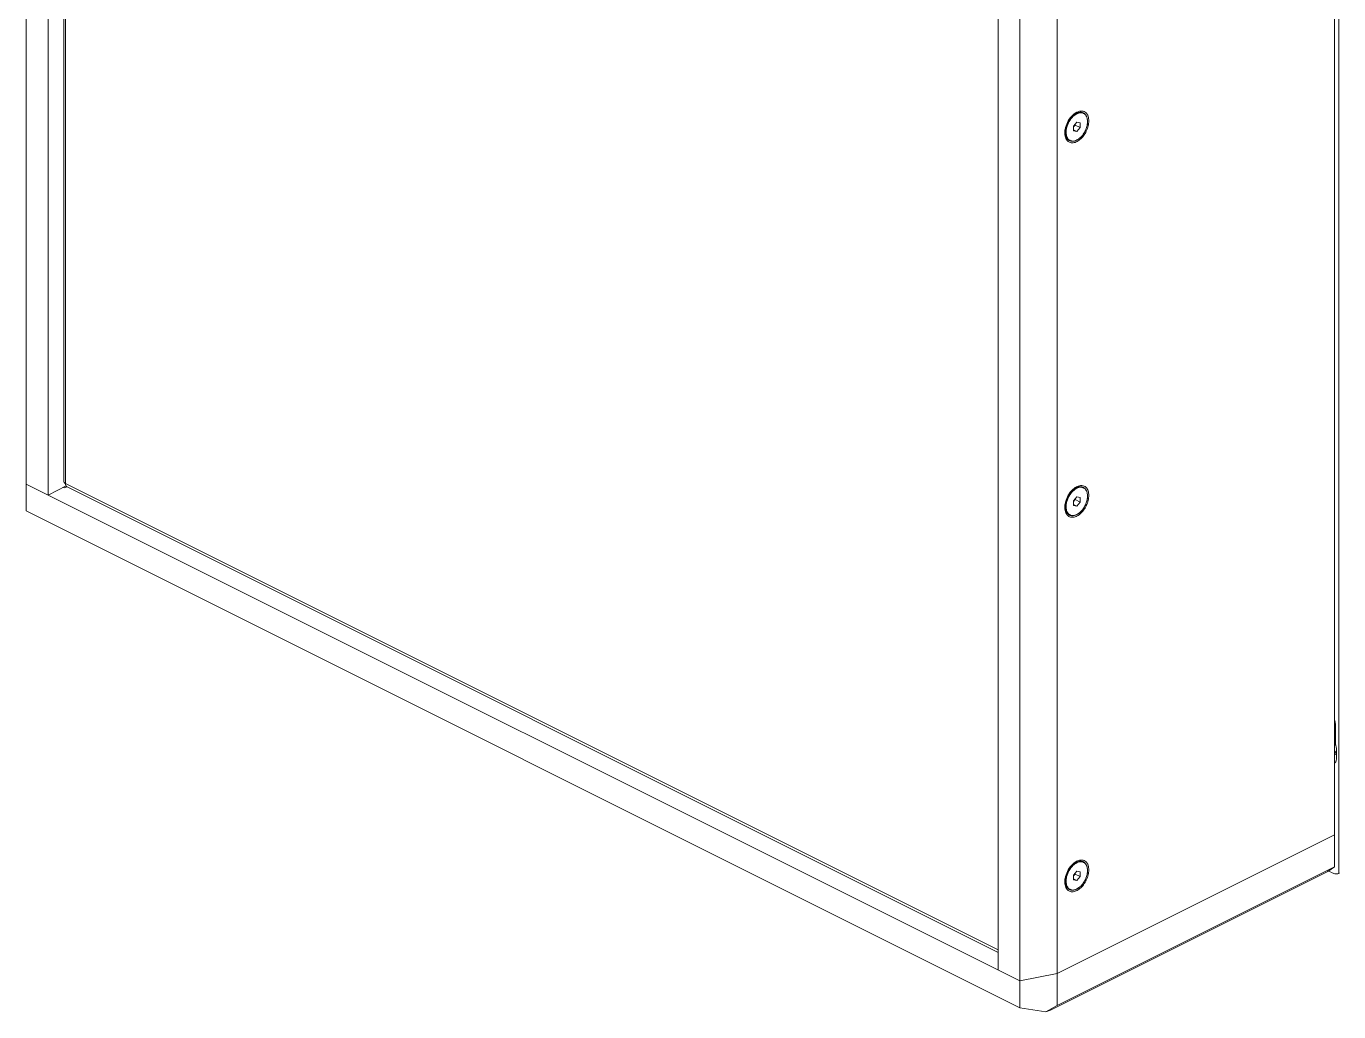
# Model space of a CAD drawing. Header units: millimetres. Extents: x 0 to 9253, y 0 to 2730.
# Drawn here: x 1594.2 to 2019.2, y 1715.2 to 2034.2 of the extents above; entities that cross this region are included whole.
import ezdxf

# ---------------------------------------------------------------- set-up
doc = ezdxf.new("R2010")
doc.units = ezdxf.units.MM
doc.layers.get('0').update_dxf_attribs({"lineweight": 13})

msp = doc.modelspace()

# ---------------------------------------------------------------- linework, layer by layer
for p, q in [((1594.2, 1877.32), (1594.2, 2305.14)), ((1601.27, 1882.44), (1601.27, 2301.61)), ((1606.35, 2299.11), (1606.35, 1886.88)), ((1606.93, 2298.4), (1606.93, 1886.17)), ((2019.17, 1759.94), (2019.17, 2204.21)), ((2017.76, 1762.1), (2017.76, 2191.65)), ((1908.87, 1728.65), (1908.87, 2147.81)), ((1927.96, 1717.2), (1927.96, 2146.75)), ((1915.94, 1716.45), (1915.94, 2144.27)), ((1936.52, 2006.14), (1936.46, 2006.17)), ((1933.47, 2005.59), (1932.68, 2005)), ((1932.83, 2005.11), (1932.82, 2005.12)), ((1934.36, 2003.14), (1933.3, 2001.86)), ((1933.3, 2001.63), (1933.79, 2002.23)), ((1933.3, 2001.86), (1933.3, 2000.36)), ((1933.79, 2002.23), (1933.79, 2002.45)), ((1935.42, 2001.42), (1933.79, 2002.23)), ((1935.42, 2002.92), (1934.36, 2003.14)), ((1935.42, 2001.42), (1935.42, 2002.92)), ((1930.66, 1999.97), (1930.66, 2001.24)), ((1934.36, 2000.14), (1933.3, 2000.67)), ((1933.3, 2000.36), (1934.36, 2000.14)), ((1934.36, 2000.14), (1935.42, 2001.42)), ((1932.05, 1997.2), (1931.99, 1997.23)), ((1915.94, 1725.12), (1594.2, 1885.98)), ((1607.14, 1885.38), (1601.27, 1882.45)), ((1606.58, 1884.74), (1606.22, 1884.92)), ((1607.41, 1885.16), (1606.58, 1884.74)), ((1606.93, 1886.17), (1908.87, 1735.2)), ((1607.45, 1885.09), (1908.87, 1734.38)), ((1933.47, 1884.35), (1932.68, 1883.75)), ((1932.83, 1883.87), (1932.82, 1883.87)), ((1936.52, 1884.9), (1936.46, 1884.93)), ((1930.66, 1878.73), (1930.66, 1879.99)), ((1934.36, 1881.89), (1933.3, 1880.61)), ((1933.3, 1880.39), (1933.79, 1880.99)), ((1933.3, 1880.61), (1933.3, 1879.11)), ((1934.36, 1878.89), (1933.3, 1879.42)), ((1933.3, 1879.11), (1934.36, 1878.89)), ((1933.79, 1880.99), (1933.79, 1881.21)), ((1935.42, 1880.17), (1933.79, 1880.99)), ((1935.42, 1881.67), (1934.36, 1881.89)), ((1934.36, 1878.89), (1935.42, 1880.17)), ((1935.42, 1880.17), (1935.42, 1881.67)), ((1594.2, 1877.32), (1915.94, 1716.45)), ((1932.05, 1875.96), (1931.99, 1875.99)), ((2018.11, 1807.97), (2018.11, 1801.89)), ((2017.76, 1805.48), (2018.11, 1805.66)), ((2018.47, 1800), (2018.47, 1797.4)), ((1927.96, 1727.59), (2017.76, 1772.49)), ((1936.52, 1763.66), (1936.46, 1763.69)), ((1925.84, 1715.66), (2015.64, 1760.56)), ((1927.96, 1717.2), (2017.76, 1762.1)), ((1933.47, 1763.11), (1932.68, 1762.51)), ((1932.83, 1762.62), (1932.82, 1762.63)), ((1934.36, 1760.65), (1933.3, 1759.37)), ((1933.3, 1759.15), (1933.79, 1759.74)), ((1933.79, 1759.74), (1933.79, 1759.97)), ((1935.42, 1758.93), (1933.79, 1759.74)), ((1935.42, 1760.43), (1934.36, 1760.65)), ((1935.42, 1758.93), (1935.42, 1760.43)), ((2017.76, 1762.1), (2015.64, 1760.56)), ((2015.86, 1760.73), (2017.05, 1760.13)), ((2019.4, 1760.05), (2019.17, 1759.94)), ((1930.66, 1757.48), (1930.66, 1758.75)), ((1933.3, 1759.37), (1933.3, 1757.87)), ((1934.36, 1757.65), (1933.3, 1758.18)), ((1933.3, 1757.87), (1934.36, 1757.65)), ((1934.36, 1757.65), (1935.42, 1758.93)), ((1932.05, 1754.71), (1931.99, 1754.74)), ((1915.94, 1725.12), (1927.96, 1727.59)), ((1924.35, 1715.16), (1927.96, 1717.2)), ((1924.35, 1715.16), (1915.94, 1716.45)), ((1925.84, 1715.66), (1924.35, 1715.16))]:
    msp.add_line(p, q)
for centre, radius, start, end in [((1937.2, 2001.09), 6.03, 126.8957, 129.5861), ((1935.68, 2004.47), 1.88, 63.4332, 65.4473), ((1932.46, 2004.41), 0.793, 63.4444, 68.8694), ((1933.49, 2003.38), 1.96, 104.4488, 110.8765), ((1937.36, 2000.58), 6.31, 131.9554, 135.2189), ((1937.5, 2000.46), 6.3, 132.662, 136.0586), ((1937.56, 2000.66), 6.59, 129.601, 133.4368), ((1937.02, 2000.95), 5.82, 128.4878, 131.9336), ((1937.16, 2000.82), 5.8, 129.0563, 132.6428), ((1936.8, 2001.22), 5.46, 127.2446, 128.4524), ((1936.86, 2001.19), 5.47, 127.5603, 128.4526), ((1932.51, 2001.3), 2.03, 195.6978, 199.0326), ((1931.03, 2001.84), 1.12, 246.3711, 250.9106), ((1931.26, 2001.6), 1.01, 228.1178, 233.5972), ((1932.31, 2001.23), 1.81, 199.0022, 204.3621), ((1935.88, 1999.93), 5.19, 179.9952, 181.2741), ((1935.98, 1999.9), 5.23, 179.9983, 180.9213), ((1936.01, 1999.9), 5.12, 179.9984, 180.8966), ((1932.92, 1999.03), 2.03, 226.6067, 227.2663), ((1932.88, 1998.98), 1.97, 227.2361, 232.7278), ((1932.86, 1998.95), 1.92, 232.7351, 234.9496), ((1932.84, 1998.93), 1.9, 234.9479, 239.3027), ((1932.83, 1998.91), 1.88, 239.3074, 243.4307), ((1932.89, 1998.88), 1.88, 241.3639, 243.4327), ((1607.79, 1885.76), 0.756, 234.4694, 243.4376), ((1932.46, 1883.17), 0.793, 63.4444, 68.8694), ((1933.49, 1882.14), 1.96, 104.4488, 110.8765), ((1937.36, 1879.33), 6.31, 131.9554, 135.2189), ((1937.5, 1879.21), 6.3, 132.662, 136.0586), ((1937.56, 1879.42), 6.59, 129.601, 133.4368), ((1937.02, 1879.7), 5.82, 128.4878, 131.9336), ((1937.16, 1879.58), 5.8, 129.0563, 132.6428), ((1937.2, 1879.85), 6.03, 126.8957, 129.5861), ((1936.8, 1879.98), 5.46, 127.2446, 128.4524), ((1936.86, 1879.94), 5.47, 127.5603, 128.4526), ((1935.68, 1883.22), 1.88, 63.4332, 65.4473), ((1932.51, 1880.06), 2.03, 195.6978, 199.0326), ((1931.03, 1880.6), 1.12, 246.3711, 250.9106), ((1931.26, 1880.36), 1.01, 228.1178, 233.5972), ((1932.31, 1879.99), 1.81, 199.0022, 204.3621), ((1935.88, 1878.69), 5.19, 179.9952, 181.2741), ((1935.98, 1878.66), 5.23, 179.9983, 180.9213), ((1936.01, 1878.66), 5.12, 179.9984, 180.8966), ((1932.92, 1877.78), 2.03, 226.6067, 227.2663), ((1932.88, 1877.74), 1.97, 227.2361, 232.7278), ((1932.86, 1877.7), 1.92, 232.7351, 234.9496), ((1932.84, 1877.68), 1.9, 234.9479, 239.3027), ((1932.83, 1877.67), 1.88, 239.3074, 243.4307), ((1932.89, 1877.64), 1.88, 241.3639, 243.4327), ((2014.14, 1800.1), 4.35, 26.1302, 33.7877), ((2014.11, 1800.08), 4.39, 24.1305, 26.158), ((2017.8, 1799.7), 1.2, 296.5675, 303.5031), ((1935.68, 1761.98), 1.88, 63.4332, 65.4473), ((1932.46, 1761.92), 0.793, 63.4444, 68.8694), ((1933.49, 1760.89), 1.96, 104.4488, 110.8765), ((1937.36, 1758.09), 6.31, 131.9554, 135.2189), ((1937.5, 1757.97), 6.3, 132.662, 136.0586), ((1937.56, 1758.18), 6.59, 129.601, 133.4368), ((1937.02, 1758.46), 5.82, 128.4878, 131.9336), ((1937.16, 1758.34), 5.8, 129.0563, 132.6428), ((1937.2, 1758.6), 6.03, 126.8957, 129.5861), ((1936.8, 1758.74), 5.46, 127.2446, 128.4524), ((1936.86, 1758.7), 5.47, 127.5603, 128.4526), ((1932.51, 1758.81), 2.03, 195.6978, 199.0326), ((1931.03, 1759.36), 1.12, 246.3711, 250.9106), ((1931.26, 1759.11), 1.01, 228.1178, 233.5972), ((1932.31, 1758.74), 1.81, 199.0022, 204.3621), ((1935.88, 1757.45), 5.19, 179.9952, 181.2741), ((1935.98, 1757.42), 5.23, 179.9983, 180.9213), ((1936.01, 1757.42), 5.12, 179.9984, 180.8966), ((1932.92, 1756.54), 2.03, 226.6067, 227.2663), ((1932.88, 1756.5), 1.97, 227.2361, 232.7278), ((1932.86, 1756.46), 1.92, 232.7351, 234.9496), ((1932.84, 1756.44), 1.9, 234.9479, 239.3027), ((1932.83, 1756.42), 1.88, 239.3074, 243.4307), ((1932.89, 1756.39), 1.88, 241.3639, 243.4327)]:
    msp.add_arc(centre, radius, start, end)
for points, knots in [([(1933.47, 2005.59), (1933.55, 2005.65), (1933.82, 2005.84), (1934.12, 2006.01), (1934.35, 2006.12)], [0, 0, 0, 0, 0.260421, 1, 1, 1, 1]), ([(1933.49, 2005.57), (1933.74, 2005.76), (1934.12, 2006), (1934.66, 2006.23), (1935.05, 2006.33), (1935.43, 2006.38), (1935.8, 2006.38), (1936.14, 2006.31), (1936.36, 2006.23), (1936.46, 2006.17)], [0, 0, 0, 0, 0.289507, 0.423185, 0.549474, 0.668985, 0.782806, 0.892493, 1, 1, 1, 1]), ([(1933.51, 2005.33), (1933.58, 2005.38), (1933.84, 2005.59), (1934.13, 2005.77), (1934.36, 2005.88)], [0, 0, 0, 0, 0.260379, 1, 1, 1, 1]), ([(1933.53, 2005.52), (1933.61, 2005.59), (1933.94, 2005.82), (1934.29, 2006.02), (1934.56, 2006.13)], [0, 0, 0, 0, 0.263033, 1, 1, 1, 1]), ([(1934.36, 2006.4), (1934.29, 2006.37), (1934.02, 2006.22), (1933.76, 2006.05), (1933.58, 2005.91)], [0, 0, 0, 0, 0.241519, 1, 1, 1, 1]), ([(1934.35, 2006.12), (1934.54, 2006.2), (1934.9, 2006.32), (1935.46, 2006.4), (1935.99, 2006.36), (1936.31, 2006.25), (1936.46, 2006.17)], [0, 0, 0, 0, 0.273934, 0.528563, 0.768341, 1, 1, 1, 1]), ([(1937.34, 2006.19), (1937.16, 2006.36), (1936.74, 2006.64), (1935.98, 2006.82), (1935.16, 2006.74), (1934.62, 2006.53), (1934.36, 2006.4)], [0, 0, 0, 0, 0.231559, 0.465604, 0.718399, 1, 1, 1, 1]), ([(1934.36, 2005.88), (1934.57, 2005.99), (1935, 2006.16), (1935.57, 2006.24), (1935.99, 2006.2), (1936.28, 2006.14), (1936.56, 2006.02), (1936.81, 2005.87), (1937.04, 2005.67), (1937.25, 2005.44), (1937.42, 2005.16), (1937.57, 2004.86), (1937.68, 2004.52), (1937.79, 2004.03), (1937.82, 2003.64), (1937.82, 2003.37)], [0, 0, 0, 0, 0.134719, 0.256833, 0.314289, 0.370105, 0.425076, 0.480069, 0.535949, 0.593509, 0.653413, 0.716168, 0.782105, 0.851412, 1, 1, 1, 1]), ([(1934.56, 2006.13), (1934.73, 2006.19), (1935.06, 2006.3), (1935.56, 2006.37), (1936.03, 2006.33), (1936.33, 2006.24), (1936.46, 2006.17)], [0, 0, 0, 0, 0.274184, 0.529188, 0.769053, 1, 1, 1, 1]), ([(1936.52, 2006.14), (1936.63, 2006.09), (1936.83, 2005.97), (1937.1, 2005.73), (1937.33, 2005.44), (1937.52, 2005.1), (1937.67, 2004.72), (1937.81, 2004.16), (1937.85, 2003.71), (1937.85, 2003.4)], [0, 0, 0, 0, 0.109295, 0.220481, 0.335288, 0.455152, 0.581136, 0.713876, 1, 1, 1, 1]), ([(1938.25, 2003.58), (1938.25, 2004.09), (1938.13, 2005.04), (1937.65, 2005.89), (1937.34, 2006.19)], [0, 0, 0, 0, 0.543215, 1, 1, 1, 1]), ([(1930.66, 1999.97), (1930.66, 2000.22), (1930.7, 2000.74), (1930.85, 2001.53), (1931.1, 2002.32), (1931.44, 2003.09), (1931.86, 2003.83), (1932.34, 2004.5), (1932.88, 2005.1), (1933.27, 2005.44), (1933.47, 2005.59)], [0, 0, 0, 0, 0.117253, 0.240988, 0.369311, 0.5, 0.630689, 0.759011, 0.882749, 1, 1, 1, 1]), ([(1930.69, 1999.93), (1930.69, 2000.29), (1930.76, 2001.02), (1931.05, 2002.11), (1931.51, 2003.18), (1931.92, 2003.85), (1932.15, 2004.17)], [0, 0, 0, 0, 0.234396, 0.484562, 0.742701, 1, 1, 1, 1]), ([(1933.03, 2005.45), (1932.47, 2004.92), (1931.51, 2003.66), (1930.9, 2002.2), (1930.7, 2001.44)], [0, 0, 0, 0, 0.493178, 1, 1, 1, 1]), ([(1930.75, 1999.9), (1930.75, 2000.26), (1930.82, 2000.99), (1931.11, 2002.08), (1931.57, 2003.15), (1931.98, 2003.82), (1932.21, 2004.14)], [0, 0, 0, 0, 0.234396, 0.484562, 0.742701, 1, 1, 1, 1]), ([(1930.89, 1999.9), (1930.89, 2000.27), (1930.97, 2001.03), (1931.29, 2002.15), (1931.78, 2003.25), (1932.22, 2003.92), (1932.46, 2004.24)], [0, 0, 0, 0, 0.234729, 0.485648, 0.744005, 1, 1, 1, 1]), ([(1937.82, 2003.37), (1937.82, 2003.08), (1937.77, 2002.49), (1937.58, 2001.61), (1937.26, 2000.72), (1936.84, 1999.88), (1936.32, 1999.09), (1935.73, 1998.4), (1935.09, 1997.83), (1934.42, 1997.4), (1933.75, 1997.13), (1933.19, 1997.04), (1932.76, 1997.06), (1932.47, 1997.13), (1932.19, 1997.23), (1931.94, 1997.38), (1931.7, 1997.57), (1931.5, 1997.8), (1931.32, 1998.06), (1931.17, 1998.36), (1931.05, 1998.69), (1930.93, 1999.18), (1930.9, 1999.56), (1930.89, 1999.82)], [0, 0, 0, 0, 0.068682, 0.141507, 0.216986, 0.293381, 0.368889, 0.441776, 0.510537, 0.574065, 0.631859, 0.684258, 0.708889, 0.732784, 0.756273, 0.77972, 0.803491, 0.827927, 0.853317, 0.879887, 0.907787, 0.937107, 1, 1, 1, 1]), ([(1930.99, 1997.57), (1931.19, 1997.25), (1931.73, 1996.68), (1932.92, 1996.39), (1934.2, 1996.72), (1935.46, 1997.53), (1936.59, 1998.75), (1937.49, 2000.25), (1938.09, 2001.89), (1938.25, 2003.03), (1938.25, 2003.58)], [0, 0, 0, 0, 0.095394, 0.189105, 0.295434, 0.420472, 0.561825, 0.711964, 0.86121, 1, 1, 1, 1]), ([(1937.85, 2003.4), (1937.85, 2003.2), (1937.83, 2002.77), (1937.72, 2002.12), (1937.55, 2001.47), (1937.31, 2000.82), (1937.02, 2000.19), (1936.67, 1999.58), (1936.28, 1999.02), (1935.85, 1998.5), (1935.39, 1998.05), (1934.91, 1997.67), (1934.41, 1997.37), (1933.91, 1997.14), (1933.41, 1997.01), (1932.93, 1996.97), (1932.47, 1997.03), (1932.18, 1997.13), (1932.05, 1997.2)], [0, 0, 0, 0, 0.064576, 0.132147, 0.202054, 0.273546, 0.345776, 0.417874, 0.488971, 0.558245, 0.624965, 0.688535, 0.748543, 0.804816, 0.857475, 0.906976, 0.95412, 1, 1, 1, 1]), ([(1932.15, 2004.17), (1932.21, 2004.24), (1932.43, 2004.54), (1932.68, 2004.83), (1932.87, 2005.03)], [0, 0, 0, 0, 0.254995, 1, 1, 1, 1]), ([(1932.21, 2004.14), (1932.26, 2004.21), (1932.49, 2004.51), (1932.74, 2004.8), (1932.93, 2005)], [0, 0, 0, 0, 0.254995, 1, 1, 1, 1]), ([(1932.46, 2004.24), (1932.5, 2004.29), (1932.66, 2004.5), (1932.83, 2004.69), (1932.97, 2004.83)], [0, 0, 0, 0, 0.253673, 1, 1, 1, 1]), ([(1932.93, 2005), (1932.98, 2005.04), (1933.14, 2005.2), (1933.32, 2005.36), (1933.46, 2005.47)], [0, 0, 0, 0, 0.255096, 1, 1, 1, 1]), ([(1933.3, 2001.64), (1933.38, 2001.73), (1933.52, 2001.95), (1933.62, 2002.18), (1933.66, 2002.3)], [0, 0, 0, 0, 0.497407, 1, 1, 1, 1]), ([(1930.53, 2000.56), (1930.52, 2000.49), (1930.48, 2000.2), (1930.47, 1999.91), (1930.47, 1999.69)], [0, 0, 0, 0, 0.256481, 1, 1, 1, 1]), ([(1930.47, 1999.69), (1930.47, 1999.49), (1930.51, 1998.76), (1930.71, 1998.02), (1930.99, 1997.57)], [0, 0, 0, 0, 0.274931, 1, 1, 1, 1]), ([(1930.7, 2001.44), (1930.68, 2001.37), (1930.61, 2001.08), (1930.56, 2000.78), (1930.53, 2000.56)], [0, 0, 0, 0, 0.254098, 1, 1, 1, 1]), ([(1930.75, 1999.05), (1930.74, 1999.12), (1930.68, 1999.43), (1930.66, 1999.74), (1930.66, 1999.97)], [0, 0, 0, 0, 0.240957, 1, 1, 1, 1]), ([(1931.53, 1997.55), (1931.46, 1997.62), (1931.34, 1997.75), (1931.12, 1998.06), (1930.9, 1998.52), (1930.74, 1999.14), (1930.7, 1999.59), (1930.69, 1999.82)], [0, 0, 0, 0, 0.108815, 0.221178, 0.459207, 0.718465, 1, 1, 1, 1]), ([(1931.99, 1997.23), (1931.9, 1997.28), (1931.71, 1997.41), (1931.47, 1997.63), (1931.26, 1997.91), (1931.08, 1998.23), (1930.94, 1998.58), (1930.8, 1999.11), (1930.76, 1999.53), (1930.75, 1999.82)], [0, 0, 0, 0, 0.108051, 0.218451, 0.332912, 0.452809, 0.579108, 0.712369, 1, 1, 1, 1]), ([(1931.99, 1997.23), (1931.91, 1997.27), (1931.76, 1997.36), (1931.55, 1997.52), (1931.36, 1997.71), (1931.13, 1998.01), (1930.91, 1998.46), (1930.79, 1998.84), (1930.75, 1999.05)], [0, 0, 0, 0, 0.114822, 0.230769, 0.348898, 0.470174, 0.724938, 1, 1, 1, 1]), ([(1606.35, 1886.88), (1606.35, 1886.74), (1606.45, 1886.52), (1606.69, 1886.31), (1606.84, 1886.21), (1606.93, 1886.17)], [0, 0, 0, 0, 0.430706, 0.696091, 1, 1, 1, 1]), ([(1606.93, 1886.17), (1606.93, 1885.96), (1606.98, 1885.58), (1607.21, 1885.25), (1607.35, 1885.15)], [0, 0, 0, 0, 0.547886, 1, 1, 1, 1]), ([(1930.66, 1878.73), (1930.66, 1878.98), (1930.7, 1879.5), (1930.85, 1880.29), (1931.1, 1881.08), (1931.44, 1881.85), (1931.86, 1882.59), (1932.34, 1883.26), (1932.88, 1883.85), (1933.27, 1884.2), (1933.47, 1884.35)], [0, 0, 0, 0, 0.117253, 0.240988, 0.369311, 0.5, 0.630689, 0.759011, 0.882749, 1, 1, 1, 1]), ([(1930.69, 1878.69), (1930.69, 1879.05), (1930.76, 1879.78), (1931.05, 1880.87), (1931.51, 1881.94), (1931.92, 1882.61), (1932.15, 1882.92)], [0, 0, 0, 0, 0.234396, 0.484562, 0.742701, 1, 1, 1, 1]), ([(1933.03, 1884.2), (1932.47, 1883.68), (1931.51, 1882.42), (1930.9, 1880.96), (1930.7, 1880.19)], [0, 0, 0, 0, 0.493178, 1, 1, 1, 1]), ([(1930.75, 1878.66), (1930.75, 1879.02), (1930.82, 1879.75), (1931.11, 1880.84), (1931.57, 1881.91), (1931.98, 1882.58), (1932.21, 1882.89)], [0, 0, 0, 0, 0.234396, 0.484562, 0.742701, 1, 1, 1, 1]), ([(1930.89, 1878.66), (1930.89, 1879.03), (1930.97, 1879.79), (1931.29, 1880.91), (1931.78, 1882), (1932.22, 1882.68), (1932.46, 1883)], [0, 0, 0, 0, 0.234729, 0.485648, 0.744005, 1, 1, 1, 1]), ([(1932.15, 1882.92), (1932.21, 1883), (1932.43, 1883.3), (1932.68, 1883.58), (1932.87, 1883.78)], [0, 0, 0, 0, 0.254995, 1, 1, 1, 1]), ([(1932.21, 1882.89), (1932.26, 1882.97), (1932.49, 1883.27), (1932.74, 1883.55), (1932.93, 1883.75)], [0, 0, 0, 0, 0.254995, 1, 1, 1, 1]), ([(1932.46, 1883), (1932.5, 1883.05), (1932.66, 1883.25), (1932.83, 1883.45), (1932.97, 1883.58)], [0, 0, 0, 0, 0.253673, 1, 1, 1, 1]), ([(1932.93, 1883.75), (1932.98, 1883.8), (1933.14, 1883.96), (1933.32, 1884.12), (1933.46, 1884.23)], [0, 0, 0, 0, 0.255096, 1, 1, 1, 1]), ([(1933.47, 1884.35), (1933.55, 1884.4), (1933.82, 1884.6), (1934.12, 1884.77), (1934.35, 1884.87)], [0, 0, 0, 0, 0.260421, 1, 1, 1, 1]), ([(1933.49, 1884.33), (1933.74, 1884.51), (1934.12, 1884.76), (1934.66, 1884.98), (1935.05, 1885.09), (1935.43, 1885.14), (1935.8, 1885.13), (1936.14, 1885.07), (1936.36, 1884.98), (1936.46, 1884.93)], [0, 0, 0, 0, 0.289507, 0.423185, 0.549474, 0.668985, 0.782806, 0.892493, 1, 1, 1, 1]), ([(1933.51, 1884.08), (1933.58, 1884.14), (1933.84, 1884.34), (1934.13, 1884.52), (1934.36, 1884.64)], [0, 0, 0, 0, 0.260379, 1, 1, 1, 1]), ([(1933.53, 1884.28), (1933.61, 1884.34), (1933.94, 1884.58), (1934.29, 1884.77), (1934.56, 1884.88)], [0, 0, 0, 0, 0.263033, 1, 1, 1, 1]), ([(1934.36, 1885.16), (1934.29, 1885.12), (1934.02, 1884.98), (1933.76, 1884.81), (1933.58, 1884.67)], [0, 0, 0, 0, 0.241519, 1, 1, 1, 1]), ([(1934.35, 1884.87), (1934.54, 1884.95), (1934.9, 1885.08), (1935.46, 1885.16), (1935.99, 1885.12), (1936.31, 1885.01), (1936.46, 1884.93)], [0, 0, 0, 0, 0.273934, 0.528563, 0.768341, 1, 1, 1, 1]), ([(1937.34, 1884.94), (1937.16, 1885.11), (1936.74, 1885.4), (1935.98, 1885.58), (1935.16, 1885.49), (1934.62, 1885.29), (1934.36, 1885.16)], [0, 0, 0, 0, 0.231559, 0.465604, 0.718399, 1, 1, 1, 1]), ([(1934.36, 1884.64), (1934.57, 1884.74), (1935, 1884.91), (1935.57, 1884.99), (1935.99, 1884.96), (1936.28, 1884.89), (1936.56, 1884.78), (1936.81, 1884.62), (1937.04, 1884.43), (1937.25, 1884.19), (1937.42, 1883.92), (1937.57, 1883.62), (1937.68, 1883.28), (1937.79, 1882.78), (1937.82, 1882.39), (1937.82, 1882.13)], [0, 0, 0, 0, 0.134719, 0.256833, 0.314289, 0.370105, 0.425076, 0.480069, 0.535949, 0.593509, 0.653413, 0.716168, 0.782105, 0.851412, 1, 1, 1, 1]), ([(1934.56, 1884.88), (1934.73, 1884.95), (1935.06, 1885.06), (1935.56, 1885.12), (1936.03, 1885.09), (1936.33, 1884.99), (1936.46, 1884.93)], [0, 0, 0, 0, 0.274184, 0.529188, 0.769053, 1, 1, 1, 1]), ([(1936.52, 1884.9), (1936.63, 1884.85), (1936.83, 1884.72), (1937.1, 1884.48), (1937.33, 1884.19), (1937.52, 1883.86), (1937.67, 1883.48), (1937.81, 1882.92), (1937.85, 1882.47), (1937.85, 1882.16)], [0, 0, 0, 0, 0.109295, 0.220481, 0.335288, 0.455152, 0.581136, 0.713876, 1, 1, 1, 1]), ([(1938.25, 1882.34), (1938.25, 1882.85), (1938.13, 1883.8), (1937.65, 1884.65), (1937.34, 1884.94)], [0, 0, 0, 0, 0.543215, 1, 1, 1, 1]), ([(1930.53, 1879.32), (1930.52, 1879.24), (1930.48, 1878.96), (1930.47, 1878.67), (1930.47, 1878.45)], [0, 0, 0, 0, 0.256481, 1, 1, 1, 1]), ([(1930.47, 1878.45), (1930.47, 1878.25), (1930.51, 1877.52), (1930.71, 1876.78), (1930.99, 1876.33)], [0, 0, 0, 0, 0.274931, 1, 1, 1, 1]), ([(1930.7, 1880.19), (1930.68, 1880.12), (1930.61, 1879.83), (1930.56, 1879.54), (1930.53, 1879.32)], [0, 0, 0, 0, 0.254098, 1, 1, 1, 1]), ([(1930.75, 1877.81), (1930.74, 1877.88), (1930.68, 1878.18), (1930.66, 1878.49), (1930.66, 1878.73)], [0, 0, 0, 0, 0.240957, 1, 1, 1, 1]), ([(1931.53, 1876.31), (1931.46, 1876.37), (1931.34, 1876.51), (1931.12, 1876.81), (1930.9, 1877.27), (1930.74, 1877.9), (1930.7, 1878.34), (1930.69, 1878.57)], [0, 0, 0, 0, 0.108815, 0.221178, 0.459207, 0.718465, 1, 1, 1, 1]), ([(1931.99, 1875.99), (1931.9, 1876.04), (1931.71, 1876.16), (1931.47, 1876.39), (1931.26, 1876.67), (1931.08, 1876.98), (1930.94, 1877.34), (1930.8, 1877.87), (1930.76, 1878.29), (1930.75, 1878.58)], [0, 0, 0, 0, 0.108051, 0.218451, 0.332912, 0.452809, 0.579108, 0.712369, 1, 1, 1, 1]), ([(1937.82, 1882.13), (1937.82, 1881.84), (1937.77, 1881.25), (1937.58, 1880.36), (1937.26, 1879.48), (1936.84, 1878.63), (1936.32, 1877.85), (1935.73, 1877.16), (1935.09, 1876.59), (1934.42, 1876.16), (1933.75, 1875.88), (1933.19, 1875.8), (1932.76, 1875.82), (1932.47, 1875.88), (1932.19, 1875.99), (1931.94, 1876.14), (1931.7, 1876.33), (1931.5, 1876.55), (1931.32, 1876.82), (1931.17, 1877.12), (1931.05, 1877.45), (1930.93, 1877.93), (1930.9, 1878.32), (1930.89, 1878.58)], [0, 0, 0, 0, 0.068682, 0.141507, 0.216986, 0.293381, 0.368889, 0.441776, 0.510537, 0.574065, 0.631859, 0.684258, 0.708889, 0.732784, 0.756273, 0.77972, 0.803491, 0.827927, 0.853317, 0.879887, 0.907787, 0.937107, 1, 1, 1, 1]), ([(1930.99, 1876.33), (1931.19, 1876.01), (1931.73, 1875.44), (1932.92, 1875.15), (1934.2, 1875.47), (1935.46, 1876.29), (1936.59, 1877.51), (1937.49, 1879.01), (1938.09, 1880.65), (1938.25, 1881.79), (1938.25, 1882.34)], [0, 0, 0, 0, 0.095394, 0.189105, 0.295434, 0.420472, 0.561825, 0.711964, 0.86121, 1, 1, 1, 1]), ([(1937.85, 1882.16), (1937.85, 1881.95), (1937.83, 1881.53), (1937.72, 1880.88), (1937.55, 1880.23), (1937.31, 1879.58), (1937.02, 1878.94), (1936.67, 1878.34), (1936.28, 1877.77), (1935.85, 1877.26), (1935.39, 1876.81), (1934.91, 1876.43), (1934.41, 1876.12), (1933.91, 1875.9), (1933.41, 1875.77), (1932.93, 1875.73), (1932.47, 1875.79), (1932.18, 1875.89), (1932.05, 1875.96)], [0, 0, 0, 0, 0.064576, 0.132147, 0.202054, 0.273546, 0.345776, 0.417874, 0.488971, 0.558245, 0.624965, 0.688535, 0.748543, 0.804816, 0.857475, 0.906976, 0.95412, 1, 1, 1, 1]), ([(1933.3, 1880.39), (1933.38, 1880.49), (1933.52, 1880.7), (1933.62, 1880.94), (1933.66, 1881.05)], [0, 0, 0, 0, 0.497407, 1, 1, 1, 1]), ([(1931.99, 1875.99), (1931.91, 1876.03), (1931.76, 1876.11), (1931.55, 1876.28), (1931.36, 1876.47), (1931.13, 1876.77), (1930.91, 1877.21), (1930.79, 1877.6), (1930.75, 1877.81)], [0, 0, 0, 0, 0.114822, 0.230769, 0.348898, 0.470174, 0.724938, 1, 1, 1, 1]), ([(2018.11, 1807.97), (2018.11, 1808.11), (2018.08, 1808.69), (2017.93, 1809.26), (2017.76, 1809.67)], [0, 0, 0, 0, 0.235844, 1, 1, 1, 1]), ([(2017.76, 1803.63), (2017.79, 1803.59), (2017.92, 1803.47), (2018.03, 1803.33), (2018.11, 1803.23)], [0, 0, 0, 0, 0.245716, 1, 1, 1, 1]), ([(2018.11, 1801.89), (2018.11, 1801.86), (2018.12, 1801.7), (2018.16, 1801.55), (2018.2, 1801.44)], [0, 0, 0, 0, 0.237005, 1, 1, 1, 1]), ([(2018.28, 1799.43), (2018.22, 1799.31), (2018.11, 1799.15), (2017.92, 1798.98), (2017.81, 1798.91), (2017.76, 1798.89)], [0, 0, 0, 0, 0.516528, 0.760558, 1, 1, 1, 1]), ([(2018.34, 1798.62), (2018.25, 1798.58), (2018.06, 1798.51), (2017.86, 1798.49), (2017.76, 1798.49)], [0, 0, 0, 0, 0.49121, 1, 1, 1, 1]), ([(2018.2, 1801.44), (2018.24, 1801.32), (2018.39, 1800.85), (2018.47, 1800.36), (2018.47, 1800)], [0, 0, 0, 0, 0.261876, 1, 1, 1, 1]), ([(2018.36, 1799.63), (2018.35, 1799.61), (2018.33, 1799.55), (2018.3, 1799.48), (2018.28, 1799.43)], [0, 0, 0, 0, 0.255436, 1, 1, 1, 1]), ([(2018.46, 1800.2), (2018.46, 1800.15), (2018.44, 1799.96), (2018.41, 1799.77), (2018.36, 1799.63)], [0, 0, 0, 0, 0.262657, 1, 1, 1, 1]), ([(2017.77, 1795.58), (2018, 1795.77), (2018.38, 1796.36), (2018.47, 1797.04), (2018.47, 1797.4)], [0, 0, 0, 0, 0.453783, 1, 1, 1, 1]), ([(1933.49, 1763.08), (1933.74, 1763.27), (1934.12, 1763.51), (1934.66, 1763.74), (1935.05, 1763.85), (1935.43, 1763.9), (1935.8, 1763.89), (1936.14, 1763.82), (1936.36, 1763.74), (1936.46, 1763.69)], [0, 0, 0, 0, 0.289507, 0.423185, 0.549474, 0.668985, 0.782806, 0.892493, 1, 1, 1, 1]), ([(1933.53, 1763.04), (1933.61, 1763.1), (1933.94, 1763.33), (1934.29, 1763.53), (1934.56, 1763.64)], [0, 0, 0, 0, 0.263033, 1, 1, 1, 1]), ([(1934.36, 1763.91), (1934.29, 1763.88), (1934.02, 1763.74), (1933.76, 1763.57), (1933.58, 1763.43)], [0, 0, 0, 0, 0.241519, 1, 1, 1, 1]), ([(1934.35, 1763.63), (1934.54, 1763.71), (1934.9, 1763.84), (1935.46, 1763.92), (1935.99, 1763.87), (1936.31, 1763.76), (1936.46, 1763.69)], [0, 0, 0, 0, 0.273934, 0.528563, 0.768341, 1, 1, 1, 1]), ([(1937.34, 1763.7), (1937.16, 1763.87), (1936.74, 1764.16), (1935.98, 1764.33), (1935.16, 1764.25), (1934.62, 1764.05), (1934.36, 1763.91)], [0, 0, 0, 0, 0.231559, 0.465604, 0.718399, 1, 1, 1, 1]), ([(1934.36, 1763.39), (1934.57, 1763.5), (1935, 1763.67), (1935.57, 1763.75), (1935.99, 1763.72), (1936.28, 1763.65), (1936.56, 1763.54), (1936.81, 1763.38), (1937.04, 1763.18), (1937.25, 1762.95), (1937.42, 1762.68), (1937.57, 1762.37), (1937.68, 1762.04), (1937.79, 1761.54), (1937.82, 1761.15), (1937.82, 1760.88)], [0, 0, 0, 0, 0.134719, 0.256833, 0.314289, 0.370105, 0.425076, 0.480069, 0.535949, 0.593509, 0.653413, 0.716168, 0.782105, 0.851412, 1, 1, 1, 1]), ([(1934.56, 1763.64), (1934.73, 1763.71), (1935.06, 1763.81), (1935.56, 1763.88), (1936.03, 1763.84), (1936.33, 1763.75), (1936.46, 1763.69)], [0, 0, 0, 0, 0.274184, 0.529188, 0.769053, 1, 1, 1, 1]), ([(1936.52, 1763.66), (1936.63, 1763.61), (1936.83, 1763.48), (1937.1, 1763.24), (1937.33, 1762.95), (1937.52, 1762.61), (1937.67, 1762.24), (1937.81, 1761.67), (1937.85, 1761.22), (1937.85, 1760.92)], [0, 0, 0, 0, 0.109295, 0.220481, 0.335288, 0.455152, 0.581136, 0.713876, 1, 1, 1, 1]), ([(1938.25, 1761.09), (1938.25, 1761.6), (1938.13, 1762.55), (1937.65, 1763.4), (1937.34, 1763.7)], [0, 0, 0, 0, 0.543215, 1, 1, 1, 1]), ([(1930.66, 1757.48), (1930.66, 1757.74), (1930.7, 1758.26), (1930.85, 1759.04), (1931.1, 1759.83), (1931.44, 1760.61), (1931.86, 1761.34), (1932.34, 1762.02), (1932.88, 1762.61), (1933.27, 1762.95), (1933.47, 1763.11)], [0, 0, 0, 0, 0.117253, 0.240988, 0.369311, 0.5, 0.630689, 0.759011, 0.882749, 1, 1, 1, 1]), ([(1930.69, 1757.45), (1930.69, 1757.8), (1930.76, 1758.54), (1931.05, 1759.63), (1931.51, 1760.69), (1931.92, 1761.36), (1932.15, 1761.68)], [0, 0, 0, 0, 0.234396, 0.484562, 0.742701, 1, 1, 1, 1]), ([(1933.03, 1762.96), (1932.47, 1762.43), (1931.51, 1761.17), (1930.9, 1759.72), (1930.7, 1758.95)], [0, 0, 0, 0, 0.493178, 1, 1, 1, 1]), ([(1930.75, 1757.42), (1930.75, 1757.77), (1930.82, 1758.51), (1931.11, 1759.6), (1931.57, 1760.66), (1931.98, 1761.33), (1932.21, 1761.65)], [0, 0, 0, 0, 0.234396, 0.484562, 0.742701, 1, 1, 1, 1]), ([(1930.89, 1757.42), (1930.89, 1757.78), (1930.97, 1758.54), (1931.29, 1759.67), (1931.78, 1760.76), (1932.22, 1761.44), (1932.46, 1761.75)], [0, 0, 0, 0, 0.234729, 0.485648, 0.744005, 1, 1, 1, 1]), ([(1937.82, 1760.88), (1937.82, 1760.6), (1937.77, 1760.01), (1937.58, 1759.12), (1937.26, 1758.24), (1936.84, 1757.39), (1936.32, 1756.6), (1935.73, 1755.91), (1935.09, 1755.34), (1934.42, 1754.91), (1933.75, 1754.64), (1933.19, 1754.55), (1932.76, 1754.58), (1932.47, 1754.64), (1932.19, 1754.75), (1931.94, 1754.89), (1931.7, 1755.08), (1931.5, 1755.31), (1931.32, 1755.58), (1931.17, 1755.87), (1931.05, 1756.2), (1930.93, 1756.69), (1930.9, 1757.08), (1930.89, 1757.34)], [0, 0, 0, 0, 0.068682, 0.141507, 0.216986, 0.293381, 0.368889, 0.441776, 0.510537, 0.574065, 0.631859, 0.684258, 0.708889, 0.732784, 0.756273, 0.77972, 0.803491, 0.827927, 0.853317, 0.879887, 0.907787, 0.937107, 1, 1, 1, 1]), ([(1930.99, 1755.08), (1931.19, 1754.76), (1931.73, 1754.19), (1932.92, 1753.91), (1934.2, 1754.23), (1935.46, 1755.04), (1936.59, 1756.26), (1937.49, 1757.76), (1938.09, 1759.4), (1938.25, 1760.55), (1938.25, 1761.09)], [0, 0, 0, 0, 0.095394, 0.189105, 0.295434, 0.420472, 0.561825, 0.711964, 0.86121, 1, 1, 1, 1]), ([(1937.85, 1760.92), (1937.85, 1760.71), (1937.83, 1760.28), (1937.72, 1759.64), (1937.55, 1758.98), (1937.31, 1758.33), (1937.02, 1757.7), (1936.67, 1757.09), (1936.28, 1756.53), (1935.85, 1756.02), (1935.39, 1755.57), (1934.91, 1755.18), (1934.41, 1754.88), (1933.91, 1754.66), (1933.41, 1754.53), (1932.93, 1754.49), (1932.47, 1754.54), (1932.18, 1754.65), (1932.05, 1754.71)], [0, 0, 0, 0, 0.064576, 0.132147, 0.202054, 0.273546, 0.345776, 0.417874, 0.488971, 0.558245, 0.624965, 0.688535, 0.748543, 0.804816, 0.857475, 0.906976, 0.95412, 1, 1, 1, 1]), ([(1932.15, 1761.68), (1932.21, 1761.76), (1932.43, 1762.06), (1932.68, 1762.34), (1932.87, 1762.54)], [0, 0, 0, 0, 0.254995, 1, 1, 1, 1]), ([(1932.21, 1761.65), (1932.26, 1761.73), (1932.49, 1762.03), (1932.74, 1762.31), (1932.93, 1762.51)], [0, 0, 0, 0, 0.254995, 1, 1, 1, 1]), ([(1932.46, 1761.75), (1932.5, 1761.81), (1932.66, 1762.01), (1932.83, 1762.2), (1932.97, 1762.34)], [0, 0, 0, 0, 0.253673, 1, 1, 1, 1]), ([(1932.93, 1762.51), (1932.98, 1762.55), (1933.14, 1762.72), (1933.32, 1762.87), (1933.46, 1762.98)], [0, 0, 0, 0, 0.255096, 1, 1, 1, 1]), ([(1933.3, 1759.15), (1933.38, 1759.25), (1933.52, 1759.46), (1933.62, 1759.69), (1933.66, 1759.81)], [0, 0, 0, 0, 0.497407, 1, 1, 1, 1]), ([(1933.47, 1763.11), (1933.55, 1763.16), (1933.82, 1763.36), (1934.12, 1763.53), (1934.35, 1763.63)], [0, 0, 0, 0, 0.260421, 1, 1, 1, 1]), ([(1933.51, 1762.84), (1933.58, 1762.89), (1933.84, 1763.1), (1934.13, 1763.28), (1934.36, 1763.39)], [0, 0, 0, 0, 0.260379, 1, 1, 1, 1]), ([(2019.17, 1759.94), (2018.86, 1759.81), (2018.11, 1759.72), (2017.4, 1759.96), (2017.05, 1760.13)], [0, 0, 0, 0, 0.464606, 1, 1, 1, 1]), ([(1930.53, 1758.07), (1930.52, 1758), (1930.48, 1757.71), (1930.47, 1757.42), (1930.47, 1757.21)], [0, 0, 0, 0, 0.256481, 1, 1, 1, 1]), ([(1930.47, 1757.21), (1930.47, 1757), (1930.51, 1756.27), (1930.71, 1755.54), (1930.99, 1755.08)], [0, 0, 0, 0, 0.274931, 1, 1, 1, 1]), ([(1930.7, 1758.95), (1930.68, 1758.88), (1930.61, 1758.59), (1930.56, 1758.3), (1930.53, 1758.07)], [0, 0, 0, 0, 0.254098, 1, 1, 1, 1]), ([(1930.75, 1756.56), (1930.74, 1756.63), (1930.68, 1756.94), (1930.66, 1757.25), (1930.66, 1757.48)], [0, 0, 0, 0, 0.240957, 1, 1, 1, 1]), ([(1931.53, 1755.07), (1931.46, 1755.13), (1931.34, 1755.26), (1931.12, 1755.57), (1930.9, 1756.03), (1930.74, 1756.65), (1930.7, 1757.1), (1930.69, 1757.33)], [0, 0, 0, 0, 0.108815, 0.221178, 0.459207, 0.718465, 1, 1, 1, 1]), ([(1931.99, 1754.74), (1931.9, 1754.8), (1931.71, 1754.92), (1931.47, 1755.15), (1931.26, 1755.42), (1931.08, 1755.74), (1930.94, 1756.09), (1930.8, 1756.62), (1930.76, 1757.05), (1930.75, 1757.33)], [0, 0, 0, 0, 0.108051, 0.218451, 0.332912, 0.452809, 0.579108, 0.712369, 1, 1, 1, 1]), ([(1931.99, 1754.74), (1931.91, 1754.78), (1931.76, 1754.87), (1931.55, 1755.03), (1931.36, 1755.23), (1931.13, 1755.53), (1930.91, 1755.97), (1930.79, 1756.36), (1930.75, 1756.56)], [0, 0, 0, 0, 0.114822, 0.230769, 0.348898, 0.470174, 0.724938, 1, 1, 1, 1])]:
    msp.add_open_spline(points, degree=3, knots=knots)

doc.saveas('drawing.dxf')
